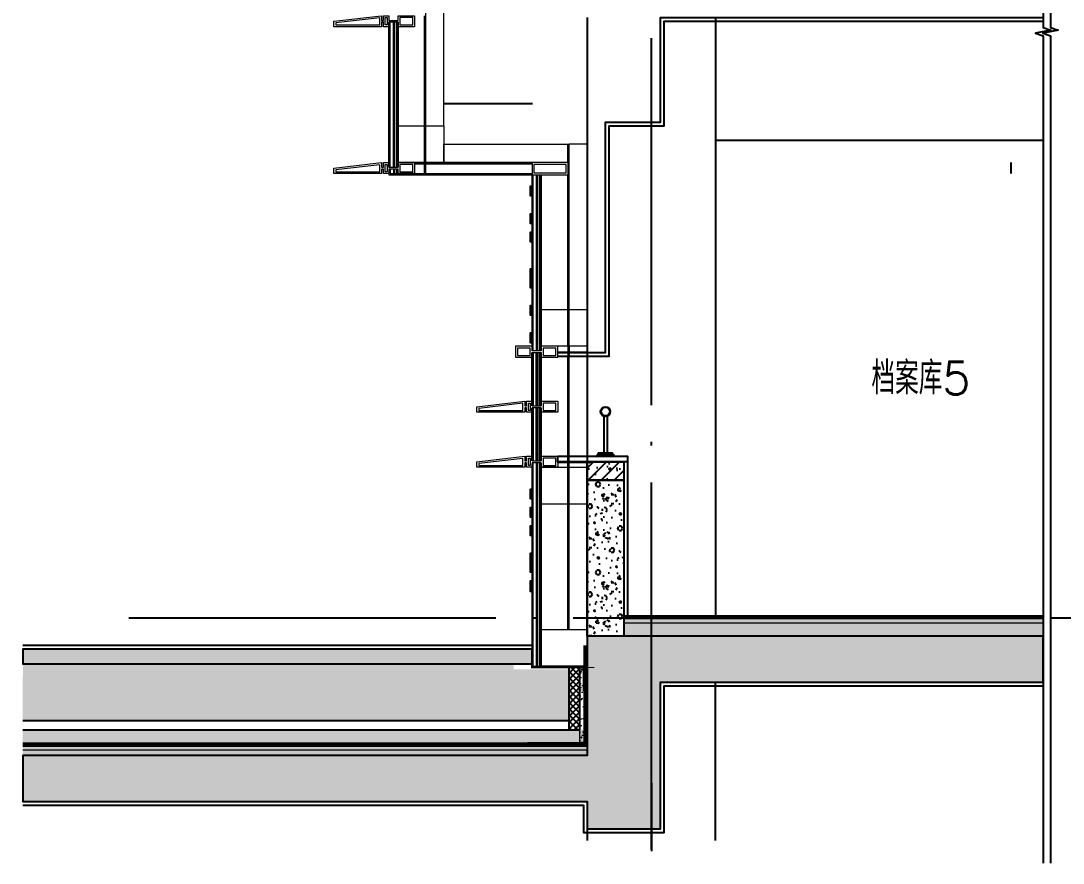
# Model space of a CAD drawing. Extents: x 1147314 to 1218578, y -272074 to -241968.
# Drawn here: x 1163368 to 1169047, y -270853 to -266264 of the extents above; entities that cross this region are included whole.
import ezdxf

# ---------------------------------------------------------------- set-up
doc = ezdxf.new("R2010")
doc.units = 0
doc.header["$LTSCALE"] = 1000
doc.header["$MEASUREMENT"] = 0
for name, pattern in [('230303生产综合楼-平面图_t8$0$DOTE', [2.42, 2, -0.2, 0.02, -0.2]), ('__DASH', [0.35, 0.25, -0.1]), ('DASHED', [0.75, 0.5, -0.25])]:
    doc.linetypes.add(name, pattern=pattern)
for name, color, linetype in [('A-DOOR-FIRE', 4, 'Continuous'), ('A-SECT-SURF', 6, 'Continuous'), ('A-看线', 115, 'Continuous'), ('AXIS', 3, 'Continuous'), ('DIM_SYMB', 3, 'Continuous'), ('DOTE', 1, 'Continuous'), ('LAYER1', 6, 'Continuous'), ('LY_MC_section A', 140, 'Continuous'), ('PUB_HATCH', 8, 'Continuous'), ('PUB_TEXT', 7, 'Continuous'), ('S_SURFACE', 6, 'Continuous'), ('SURFACE', 6, 'Continuous'), ('WALL', 255, 'Continuous'), ('吊顶', 183, 'Continuous'), ('墙身保温', 21, 'Continuous'), ('墙身抹灰', 6, 'Continuous')]:
    doc.layers.add(name, color=color, linetype=linetype)
for name, color, linetype, lineweight in [('A-WALL-INSL', 241, 'Continuous', 0), ('WALL-CURT-GLAZ', 120, 'Continuous', 0), ('WALL-CURT-METL', 211, 'Continuous', 0), ('墙身分层线', 253, 'Continuous', 18)]:
    doc.layers.add(name, color=color, linetype=linetype, lineweight=lineweight)
doc.styles.add('_TCH_DIM', font='SIMPLEX', dxfattribs={"bigfont": 'GBCBIG'})

# ---------------------------------------------------------------- blocks, each defined once
blk = doc.blocks.new('A$C42b86bd6')
at = {"layer": 'A-看线'}
for points in [[(286, 0), (286, -60)], [(290, 0), (290, -60)]]:
    blk.add_lwpolyline(points, dxfattribs=at)
at = {"layer": 'WALL-CURT-METL'}
for points in [[(230, -60), (230, 0), (140, 0), (140, -25), (90, -25), (90, 0), (0, 0), (0, -60), (90, -60), (90, -35), (140, -35), (140, -60)], [(80, -25), (80, -10), (10, -10), (10, -50), (80, -50)], [(220, -50), (220, -10), (150, -10), (150, -35), (150, -50)]]:
    blk.add_lwpolyline(points, close=True, dxfattribs=at)
blk = doc.blocks.new('A$C827e71c0')
at = {"layer": 'A-DOOR-FIRE'}
blk.add_blockref('A$C42b86bd6', (-90, 0), dxfattribs=at)
blk = doc.blocks.new('A$C37e4a2ef')
at = {"layer": 'A-看线'}
for points in [[(196, -60), (196, 0)], [(200, -60), (200, 0)]]:
    blk.add_lwpolyline(points, dxfattribs=at)
at = {"layer": 'WALL-CURT-METL'}
for points in [[(140, -60), (50, -60), (50, -35), (0, -35), (0, -60), (-30, -60), (-30, -35), (-40, -35), (-40, -60), (-300, -60), (-300, -30), (-40, 0), (-40, -25), (-30, -25), (-30, 0), (0, 0), (0, -25), (50, -25), (50, 0), (140, 0)], [(-50, -50), (-50, -11.2), (-290, -38.9), (-290, -50)], [(-20, -10), (-10, -10), (-10, -50), (-20, -50)], [(130, -25), (130, -10), (60, -10), (60, -50), (130, -50)]]:
    blk.add_lwpolyline(points, close=True, dxfattribs=at)
blk = doc.blocks.new('A$C38d1714a')
at = {"layer": 'A-WALL-INSL'}
blk.add_lwpolyline([(0, 0), (250, 0), (250, -200), (0, -200)], close=True, dxfattribs=at)
blk = doc.blocks.new('A$C7aab0e27')
at = {"layer": 'A-DOOR-FIRE'}
blk.add_blockref('A$C37e4a2ef', (0, 0), dxfattribs=at)
blk = doc.blocks.new('A$C63d57547')
at = {"layer": 'PUB_HATCH'}
h = blk.add_hatch(dxfattribs=at)
h.set_pattern_fill('钢筋混凝土', color=256, scale=20, style=0)
h.set_pattern_definition([(45, (-1186157.08, 270830.23), (-35.355339, 35.355339), []), (50, (-1186157.08, 270830.23), (143.452037, -12.550427), [15, -165]), (355, (-1186157.08, 270830.23), (-27.750267, 150.438427), [12, -132]), (100.4514, (-1186145.13, 270829.18), (115.701876, 137.887908), [12.748038, -140.228422]), (46.1842, (-1186157.08, 270870.23), (213.44821, -33.103803), [22.5, -247.5]), (96.6356, (-1186139.3, 270867.47), (186.93254, 194.823574), [19.122058, -210.3426]), (351.1842, (-1186157.08, 270870.23), (186.93239, 194.82372), [18, -198]), (21, (-1186137.08, 270860.23), (119.38141, -80.523778), [15, -165]), (326, (-1186137.08, 270860.23), (48.663066, 145.030009), [12, -132]), (71.4514, (-1186127.13, 270853.52), (168.044526, 64.5061), [12.748038, -140.228422]), (37.5, (-1186157.08, 270830.23), (2.431971, 66.5787708), [0, -130.4, 0, -134, 0, -132.5]), (7.5, (-1186157.08, 270830.23), (52.6139075, 78.8823424), [0, -76.4, 0, -127.4, 0, -50.5]), (327.5, (-1186201.68, 270830.23), (106.7644872, -4.5109743), [0, -50, 0, -156, 0, -207]), (317.5, (-1186221.68, 270830.23), (116.637234, 20.0209965), [0, -65, 0, -103.6, 0, -147])])
h.paths.add_polyline_path([(300, -1050), (700, -1050), (700, -250), (2785.2, -250), (2785.2, 0), (550, 0), (300, 0), (300, -650), (-2775, -650), (-2775, -900), (300, -900)])
at = {"layer": 'WALL'}
blk.add_lwpolyline([(300, -1050), (700, -1050), (700, -250), (2785.2, -250), (2785.2, 0), (550, 0), (300, 0), (300, -650), (-2775, -650), (-2775, -900), (300, -900)], close=True, dxfattribs=at)
blk = doc.blocks.new('A$C239653f4')
at = {"layer": '墙身分层线', "const_width": 5}
for points in [[(0, 25), (0, -25)], [(0, 0), (50, 0)]]:
    blk.add_lwpolyline(points, dxfattribs=at)

msp = doc.modelspace()

# ---------------------------------------------------------------- hatches: boundary and pattern name
at = {"layer": 'LAYER1'}
h = msp.add_hatch(dxfattribs=at)
h.set_pattern_fill('AR-SAND', color=8, scale=20, style=0)
h.set_pattern_definition([(37.5, (4467.04, 1400), (-1.6000313, 48.9413237), [0, -38.608, 0, -43.18, 0, -41.275]), (7.5, (4467.04, 1400), (44.9523283, 71.68251), [0, -20.828, 0, -34.798, 0, -13.335]), (327.5, (4435.8, 1400), (79.099237, 0.1437185), [0, -12.7, 0, -45.72, 0, -59.69]), (317.5, (4435.8, 1400), (76.3556452, 22.2929323), [0, -6.35, 0, -29.972, 0, -34.29])])
h.paths.add_polyline_path([(1163379.2, -269766), (1163378.1, -270076.1), (1166373.2, -270076), (1166373.2, -269796.1), (1166053.8, -269796.1), (1166052.5, -269767.1), (1163379.2, -269765.1)])
at = {"layer": 'PUB_HATCH'}
h = msp.add_hatch(dxfattribs=at)
h.set_pattern_fill('钢筋混凝土', color=256, scale=20, style=0)
h.set_pattern_definition([(45, (-1038943.66, 100902.185), (-35.3553391, 35.3553391), []), (50, (-1038943.66, 100902.18), (143.4520365, -12.550427), [15, -165]), (355, (-1038943.66, 100902.18), (-27.750267, 150.438427), [12, -132]), (100.4514, (-1038931.7, 100901.14), (115.701876, 137.887908), [12.748038, -140.228422]), (46.1842, (-1038943.66, 100942.18), (213.44821, -33.103803), [22.5, -247.5]), (96.6356, (-1038925.87, 100939.43), (186.932541, 194.823574), [19.122058, -210.3426]), (351.1842, (-1038943.66, 100942.18), (186.93239, 194.82372), [18, -198]), (21, (-1038923.66, 100932.18), (119.3814104, -80.523778), [15, -165]), (326, (-1038923.66, 100932.18), (48.663066, 145.030009), [12, -132]), (71.4514, (-1038913.71, 100925.47), (168.044526, 64.506099), [12.748038, -140.228422]), (37.5, (-1038943.66, 100902.185), (2.4319711, 66.5787708), [0, -130.4, 0, -134, 0, -132.5]), (7.5, (-1038943.66, 100902.185), (52.6139075, 78.8823424), [0, -76.4, 0, -127.4, 0, -50.5]), (327.5, (-1038988.26, 100902.185), (106.7644872, -4.5109743), [0, -50, 0, -156, 0, -207]), (317.5, (-1039008.26, 100902.185), (116.637234, 20.0209965), [0, -65, 0, -103.6, 0, -147])])
h.paths.add_polyline_path([(1166453.1, -268666), (1166653.2, -268666), (1166653.2, -268766), (1166453.1, -268766)])
h = msp.add_hatch(dxfattribs=at)
h.set_pattern_fill('加气混凝土', color=256, scale=20, style=0)
h.set_pattern_definition([(0, (-1038872.86, 100428.98), (120, 240), [0, -240]), (0, (-1039013.26, 100396.58), (120, 240), [0, -240]), (0, (-1038935.26, 100394.18), (120, 240), [0, -240]), (0, (-1038850.06, 100464.98), (120, 240), [0, -240]), (0, (-1038949.66, 100382.18), (120, 240), [0, -240]), (0, (-1038826.06, 100616.18), (120, 240), [0, -240]), (0, (-1038899.26, 100596.98), (120, 240), [0, -240]), (0, (-1038860.86, 100566.98), (120, 240), [0, -240]), (0, (-1039056.46, 100562.18), (120, 240), [0, -240]), (0, (-1038938.86, 100551.38), (120, 240), [0, -240]), (0, (-1038984.46, 100490.18), (120, 240), [0, -240]), (0, (-1038982.06, 100400.18), (120, 240), [0, -240]), (0, (-1038892.06, 100390.58), (120, 240), [0, -240]), (0, (-1038826.06, 100496.18), (120, 240), [0, -240]), (0, (-1039050.46, 100458.98), (120, 240), [0, -240]), (0, (-1039030.06, 100499.78), (120, 240), [0, -240]), (0, (-1038936.46, 100482.98), (120, 240), [0, -240]), (0, (-1038970.06, 100448.18), (120, 240), [0, -240]), (0, (-1038989.26, 100527.38), (120, 240), [0, -240]), (0, (-1038959.26, 100617.38), (120, 240), [0, -240]), (0, (-1039040.86, 100408.58), (120, 240), [0, -240]), (0, (-1038908.86, 100568.18), (120, 240), [0, -240]), (0, (-1039020.46, 100571.78), (120, 240), [0, -240]), (0, (-1039039.66, 100602.98), (120, 240), [0, -240]), (130.601294, (-1038840.799, 100541.042), (-599.99999337, 720.00000315), [10.536622, -4414.8444]), (18.4349488, (-1038857.942, 100545.613), (599.9999978, 239.9999982), [10.842096, -1507.05116]), (90, (-1038857.94, 100535.33), (120, 240), [10.285714, -469.71426]), (161.565051, (-1038847.656, 100531.9), (-600.000003, 239.9999821), [10.842096, -1507.05116]), (53.1301023, (-1038847.656, 100531.9), (120.0000002, 239.9999999), [11.428572, -1188.5714]), (135, (-1038838.51, 100409.61), (-120.0000145, 239.9999838), [9.697464, -669.12504]), (45, (-1038852.23, 100409.61), (119.9999992, 239.999999), [9.697464, -669.12504]), (135, (-1038845.37, 100402.76), (-120.0000145, 239.9999838), [9.697464, -669.12504]), (45, (-1038845.37, 100402.76), (119.9999992, 239.999999), [9.697464, -669.12504]), (116.565051, (-1038953.94, 100570.76), (-2e-05, 479.999987), [12.77753, -255.5506]), (180, (-1038959.66, 100582.18), (-120, 240), [13.714286, -226.2857]), (63.434949, (-1038979.09, 100570.76), (1e-06, 479.999998), [12.77753, -255.5506]), (116.565051, (-1038973.37, 100559.33), (-2e-05, 479.999987), [12.77753, -255.5506]), (0, (-1038973.37, 100559.33), (120, 240), [13.714286, -226.2857]), (63.434949, (-1038959.66, 100559.33), (1e-06, 479.999998), [12.77753, -255.5506]), (107.102728, (-1038863.6565, 100489.6135), (-359.999986237, 1200.000001936), [15.544538, -6513.161]), (143.972626, (-1038868.228, 100504.47), (-2279.9999711, 1679.9999981), [15.544538, -3248.808]), (180, (-1038880.8, 100513.61), (-120, 240), [14.857142, -225.14284]), (36.0273733, (-1038908.228, 100504.47), (2279.99998315, 1679.99998189), [15.544538, -3248.808]), (71.5650511, (-1038912.8, 100490.756), (360.00000185, 1199.99999793), [14.456126, -1503.43712]), (107.102728, (-1038908.228, 100475.899), (-359.999986237, 1200.000001936), [15.544538, -6513.161]), (143.972626, (-1038895.656, 100466.756), (-2279.9999711, 1679.9999981), [15.544538, -3248.808]), (0, (-1038895.66, 100466.76), (120, 240), [14.857142, -225.14284]), (36.0273733, (-1038880.8, 100466.756), (2279.99998315, 1679.99998189), [15.544538, -3248.808]), (71.5650511, (-1038868.228, 100475.9), (360.00000185, 1199.99999793), [14.456126, -1503.43712]), (150.255118, (-1038861.37, 100601.613), (-360.00000085, 239.99999703), [9.214008, -1925.72784]), (90, (-1038869.37, 100597.04), (120, 240), [9.142858, -470.8571]), (29.7448813, (-1038869.37, 100597.042), (360.0000002, 239.99999888), [9.214008, -1925.72784]), (116.565051, (-1038917.37, 100431.33), (-2e-05, 479.999987), [12.77753, -255.5506]), (168.690067, (-1038923.085, 100442.756), (-1080.0000008, 239.99999398), [11.654902, -2435.8742]), (41.1859251, (-1038943.656, 100437.042), (2999.999981823, 2639.999976915), [12.148738, -5090.3208]), (90, (-1038943.66, 100425.61), (120, 240), [11.428572, -468.5714]), (138.814074, (-1038934.514, 100417.613), (-2999.999946676, 2640.000016815), [12.148738, -5090.3208]), (16.6992442, (-1038934.514, 100417.613), (3959.999970207, 1199.99998743), [11.93178, -4999.415]), (60.9453959, (-1038923.085, 100421.042), (119.99999968, 239.99999788), [11.766434, -4930.1358]), (109.983106, (-1039017.942, 100531.899), (-600.00000226, 1679.999995554), [13.3768, -5604.879]), (155.556045, (-1039022.514, 100544.471), (-1560.000005946, 719.99998504), [13.809194, -5786.0526]), (24.4439547, (-1039047.656, 100544.471), (1560.00000078, 719.999996537), [13.809194, -5786.0526]), (70.0168934, (-1039052.228, 100531.899), (600.00000181, 1679.99999583), [13.3768, -5604.879]), (109.983106, (-1039047.656, 100519.328), (-600.00000226, 1679.999995554), [13.3768, -5604.879]), (160.016893, (-1039035.085, 100514.756), (-600.00000035, 239.99998907), [13.3768, -2795.751]), (19.9831065, (-1039035.085, 100514.756), (599.9999967, 239.99999962), [13.3768, -2795.751]), (70.0168934, (-1039022.514, 100519.328), (600.00000181, 1679.99999583), [13.3768, -5604.879]), (122.005383, (-1038928.8, 100510.185), (-120.0000161, 239.99998775), [10.781693, -2253.3736]), (18.4349488, (-1038944.8, 100515.9), (599.9999978, 239.9999982), [10.842096, -1507.05116]), (90, (-1038944.8, 100505.61), (120, 240), [10.285714, -469.71426]), (161.565051, (-1038934.514, 100502.185), (-600.000003, 239.9999821), [10.842096, -1507.05116]), (54.4623222, (-1038934.514, 100502.185), (839.99999878, 1199.9999982), [9.831228, -4119.2846]), (116.565051, (-1038998.51, 100451.9), (-2e-05, 479.999987), [12.77753, -255.5506]), (180, (-1039004.23, 100463.33), (-120, 240), [12.571428, -227.42856]), (59.0362434, (-1039023.656, 100451.9), (120.0000004, 239.99999884), [13.32789, -2785.5288]), (120.963756, (-1039016.8, 100440.47), (-120.0000164, 239.99998898), [13.32789, -2785.5288]), (0, (-1039016.8, 100440.47), (120, 240), [12.571428, -227.42856]), (63.434949, (-1039004.23, 100440.47), (1e-06, 479.999998), [12.77753, -255.5506])])
h.paths.add_polyline_path([(1166453.1, -268766), (1166653.2, -268766), (1166653.2, -269616), (1166453.1, -269616)])
h = msp.add_hatch(dxfattribs=at)
h.set_pattern_fill('混凝土', color=256, scale=8, style=0)
h.set_pattern_definition([(50, (4467.04, 1250), (57.3808146, -5.0201708), [6, -66]), (355, (4467.04, 1250), (-11.1001067, 60.1753707), [4.8, -52.8]), (100.4514, (4471.823, 1249.58), (46.2807505, 55.1551634), [5.0992152, -56.091369]), (46.1842, (4467.04, 1266), (85.379284, -13.241521), [9, -99]), (96.6356, (4474.16, 1264.9), (74.7730164, 77.9294297), [7.648823, -84.13704]), (351.1842, (4467.04, 1266), (74.7729556, 77.929488), [7.2, -79.2]), (21, (4475.04, 1262), (47.7525642, -32.2095113), [6, -66]), (326, (4475.04, 1262), (19.4652266, 58.0120036), [4.8, -52.8]), (71.4514, (4479.02, 1259.316), (67.2178103, 25.8024397), [5.0992152, -56.091369]), (37.5, (4467.042, 1250), (0.97278843, 26.6315083), [0, -52.16, 0, -53.6, 0, -53]), (7.5, (4467.042, 1250), (21.045563, 31.55293695), [0, -30.56, 0, -50.96, 0, -20.2]), (327.5, (4449.202, 1250), (42.7057949, -1.80438974), [0, -20, 0, -62.4, 0, -82.8]), (317.5, (4441.2, 1250), (46.6548935, 8.0083986), [0, -26, 0, -41.44, 0, -58.8])])
h.paths.add_polyline_path([(1166153.2, -269686.1), (1163378.1, -269686.1), (1163378.1, -269766.1), (1166153.2, -269766.1)])
h = msp.add_hatch(dxfattribs=at)
h.set_pattern_fill('混凝土', color=256, scale=8, style=0)
h.set_pattern_definition([(50, (-9178.39, 440.783), (57.3808146, -5.0201708), [6, -66]), (355, (-9178.39, 440.78), (-11.1001067, 60.1753707), [4.8, -52.8]), (100.4514, (-9173.61, 440.364), (46.2807505, 55.1551634), [5.0992152, -56.091369]), (46.1842, (-9178.39, 456.78), (85.379284, -13.241521), [9, -99]), (96.6356, (-9171.274, 455.68), (74.7730164, 77.9294297), [7.648823, -84.13704]), (351.1842, (-9178.39, 456.78), (74.7729556, 77.929488), [7.2, -79.2]), (21, (-9170.39, 452.783), (47.7525642, -32.2095113), [6, -66]), (326, (-9170.39, 452.78), (19.4652266, 58.0120036), [4.8, -52.8]), (71.4514, (-9166.41, 450.1), (67.2178103, 25.8024397), [5.0992152, -56.091369]), (37.5, (-9178.39, 440.783), (0.97278843, 26.6315083), [0, -52.16, 0, -53.6, 0, -53]), (7.5, (-9178.39, 440.783), (21.045563, 31.55293695), [0, -30.56, 0, -50.96, 0, -20.2]), (327.5, (-9196.23, 440.783), (42.7057949, -1.80438974), [0, -20, 0, -62.4, 0, -82.8]), (317.5, (-9204.23, 440.783), (46.6548935, 8.0083986), [0, -26, 0, -41.44, 0, -58.8])])
h.paths.add_polyline_path([(1163378.1, -270126.1), (1163378.1, -270196.1), (1166433.2, -270196), (1166433.2, -270126)])
h = msp.add_hatch(dxfattribs=at)
h.set_pattern_fill('加气混凝土', color=256, scale=8)
h.set_pattern_definition([(0, (-23008.87, 1866.53), (48, 96), [0, -96]), (0, (-23065.03, 1853.57), (48, 96), [0, -96]), (0, (-23033.83, 1852.61), (48, 96), [0, -96]), (0, (-22999.75, 1880.93), (48, 96), [0, -96]), (0, (-23039.59, 1847.81), (48, 96), [0, -96]), (0, (-22990.15, 1941.41), (48, 96), [0, -96]), (0, (-23019.43, 1933.73), (48, 96), [0, -96]), (0, (-23004.07, 1921.73), (48, 96), [0, -96]), (0, (-23082.31, 1919.81), (48, 96), [0, -96]), (0, (-23035.27, 1915.49), (48, 96), [0, -96]), (0, (-23053.51, 1891.01), (48, 96), [0, -96]), (0, (-23052.55, 1855.01), (48, 96), [0, -96]), (0, (-23016.55, 1851.17), (48, 96), [0, -96]), (0, (-22990.15, 1893.41), (48, 96), [0, -96]), (0, (-23079.91, 1878.53), (48, 96), [0, -96]), (0, (-23071.75, 1894.85), (48, 96), [0, -96]), (0, (-23034.31, 1888.13), (48, 96), [0, -96]), (0, (-23047.75, 1874.21), (48, 96), [0, -96]), (0, (-23055.43, 1905.89), (48, 96), [0, -96]), (0, (-23043.43, 1941.89), (48, 96), [0, -96]), (0, (-23076.07, 1858.37), (48, 96), [0, -96]), (0, (-23023.27, 1922.21), (48, 96), [0, -96]), (0, (-23067.91, 1923.65), (48, 96), [0, -96]), (0, (-23075.59, 1936.13), (48, 96), [0, -96]), (130.601294, (-22996.043, 1911.3553), (-239.99999735, 288.00000126), [4.214649, -1765.93776]), (18.4349488, (-23002.9, 1913.184), (239.99999911, 95.9999993), [4.3368384, -602.820464]), (90, (-23002.9, 1909.07), (48, 96), [4.1142854, -187.885704]), (161.565051, (-22998.786, 1907.698), (-240.0000012, 95.99999284), [4.3368384, -602.820464]), (53.1301023, (-22998.786, 1907.698), (48.0000001, 95.99999995), [4.571429, -475.42856]), (135, (-22995.13, 1858.784), (-48.0000058, 95.9999935), [3.8789856, -267.650016]), (45, (-23000.615, 1858.784), (47.9999997, 95.9999996), [3.8789856, -267.650016]), (135, (-22997.872, 1856.04), (-48.0000058, 95.9999935), [3.8789856, -267.650016]), (45, (-22997.872, 1856.04), (47.9999997, 95.9999996), [3.8789856, -267.650016]), (116.565051, (-23041.3, 1923.24), (-8.4e-06, 191.999995), [5.111012, -102.22024]), (180, (-23043.59, 1927.81), (-48, 96), [5.4857146, -90.51428]), (63.434949, (-23051.36, 1923.24), (4e-07, 191.999999), [5.111012, -102.22024]), (116.565051, (-23049.07, 1918.67), (-8.4e-06, 191.999995), [5.111012, -102.22024]), (0, (-23049.07, 1918.67), (48, 96), [5.4857146, -90.51428]), (63.434949, (-23043.59, 1918.67), (4e-07, 191.999999), [5.111012, -102.22024]), (107.102728, (-23005.186, 1890.784), (-143.999994495, 480.000000774), [6.217815, -2605.2644]), (143.972626, (-23007.0146, 1896.727), (-911.99998844, 671.99999924), [6.217815, -1299.5232]), (180, (-23012.04, 1900.38), (-48, 96), [5.942857, -90.057136]), (36.0273733, (-23023.0146, 1896.727), (911.99999326, 671.999992756), [6.217815, -1299.5232]), (71.5650511, (-23024.843, 1891.241), (144.00000074, 479.99999917), [5.7824506, -601.374848]), (107.102728, (-23023.0146, 1885.298), (-143.999994495, 480.000000774), [6.217815, -2605.2644]), (143.972626, (-23017.986, 1881.641), (-911.99998844, 671.99999924), [6.217815, -1299.5232]), (0, (-23017.99, 1881.64), (48, 96), [5.942857, -90.057136]), (36.0273733, (-23012.043, 1881.641), (911.99999326, 671.999992756), [6.217815, -1299.5232]), (71.5650511, (-23007.015, 1885.298), (144.00000074, 479.99999917), [5.7824506, -601.374848]), (150.255118, (-23004.272, 1935.584), (-144.00000034, 95.99999881), [3.685603, -770.291136]), (90, (-23007.47, 1933.755), (48, 96), [3.657143, -188.34284]), (29.7448813, (-23007.472, 1933.755), (144.00000008, 95.99999955), [3.685603, -770.291136]), (116.565051, (-23026.67, 1867.47), (-8.4e-06, 191.999995), [5.111012, -102.22024]), (168.690067, (-23028.957, 1872.041), (-432.00000032, 95.99999759), [4.661961, -974.34968]), (41.1859251, (-23037.186, 1869.7553), (1199.99999273, 1055.999990766), [4.859495, -2036.12832]), (90, (-23037.186, 1865.184), (48, 96), [4.571429, -187.42856]), (138.814074, (-23033.529, 1861.984), (-1199.99997867, 1056.000006726), [4.859495, -2036.12832]), (16.6992442, (-23033.529, 1861.984), (1583.999988083, 479.999994972), [4.772712, -1999.766]), (60.9453959, (-23028.9574, 1863.3553), (47.999999873, 95.99999915), [4.706574, -1972.05432]), (109.983106, (-23066.9003, 1907.698), (-240.000000904, 671.999998222), [5.35072, -2241.9516]), (155.556045, (-23068.729, 1912.7267), (-624.000002379, 287.999994016), [5.523678, -2314.42104]), (24.4439547, (-23078.786, 1912.7267), (624.000000311, 287.999998615), [5.523678, -2314.42104]), (70.0168934, (-23080.6146, 1907.698), (240.000000724, 671.999998333), [5.35072, -2241.9516]), (109.983106, (-23078.786, 1902.6696), (-240.000000904, 671.999998222), [5.35072, -2241.9516]), (160.016893, (-23073.7574, 1900.841), (-240.00000014, 95.999995627), [5.35072, -1118.3004]), (19.9831065, (-23073.7574, 1900.841), (239.99999868, 95.99999985), [5.35072, -1118.3004]), (70.0168934, (-23068.729, 1902.6696), (240.000000724, 671.999998333), [5.35072, -2241.9516]), (122.005383, (-23031.243, 1899.012), (-48.00000644, 95.9999951), [4.312677, -901.34944]), (18.4349488, (-23037.643, 1901.298), (239.99999911, 95.9999993), [4.3368384, -602.820464]), (90, (-23037.643, 1897.184), (48, 96), [4.1142854, -187.885704]), (161.565051, (-23033.529, 1895.812), (-240.0000012, 95.99999284), [4.3368384, -602.820464]), (54.4623222, (-23033.529, 1895.8125), (335.999999513, 479.99999928), [3.932491, -1647.71384]), (116.565051, (-23059.13, 1875.7), (-8.4e-06, 191.999995), [5.111012, -102.22024]), (180, (-23061.41, 1880.27), (-48, 96), [5.028571, -90.971424]), (59.0362434, (-23069.186, 1875.698), (48.000000156, 95.999999534), [5.3311565, -1114.21152]), (120.963756, (-23066.443, 1871.127), (-48.00000656, 95.99999559), [5.3311565, -1114.21152]), (0, (-23066.44, 1871.13), (48, 96), [5.028571, -90.971424]), (63.434949, (-23061.415, 1871.13), (4e-07, 191.999999), [5.111012, -102.22024])])
h.paths.add_polyline_path([(1166453.2, -270236.1), (1166453.2, -270216.1), (1163378.1, -270216), (1163378.1, -270236)])
h = msp.add_hatch(dxfattribs=at)
h.set_pattern_fill('加气混凝土', color=256, scale=8)
h.set_pattern_definition([(0, (-23008.87, 1836.53), (48, 96), [0, -96]), (0, (-23065.03, 1823.57), (48, 96), [0, -96]), (0, (-23033.83, 1822.61), (48, 96), [0, -96]), (0, (-22999.75, 1850.93), (48, 96), [0, -96]), (0, (-23039.59, 1817.81), (48, 96), [0, -96]), (0, (-22990.15, 1911.41), (48, 96), [0, -96]), (0, (-23019.43, 1903.73), (48, 96), [0, -96]), (0, (-23004.07, 1891.73), (48, 96), [0, -96]), (0, (-23082.31, 1889.81), (48, 96), [0, -96]), (0, (-23035.27, 1885.49), (48, 96), [0, -96]), (0, (-23053.51, 1861.01), (48, 96), [0, -96]), (0, (-23052.55, 1825.01), (48, 96), [0, -96]), (0, (-23016.55, 1821.17), (48, 96), [0, -96]), (0, (-22990.15, 1863.41), (48, 96), [0, -96]), (0, (-23079.91, 1848.53), (48, 96), [0, -96]), (0, (-23071.75, 1864.85), (48, 96), [0, -96]), (0, (-23034.31, 1858.13), (48, 96), [0, -96]), (0, (-23047.75, 1844.21), (48, 96), [0, -96]), (0, (-23055.43, 1875.89), (48, 96), [0, -96]), (0, (-23043.43, 1911.89), (48, 96), [0, -96]), (0, (-23076.07, 1828.37), (48, 96), [0, -96]), (0, (-23023.27, 1892.21), (48, 96), [0, -96]), (0, (-23067.91, 1893.65), (48, 96), [0, -96]), (0, (-23075.59, 1906.13), (48, 96), [0, -96]), (130.601294, (-22996.043, 1881.355), (-239.99999735, 288.00000126), [4.214649, -1765.93776]), (18.4349488, (-23002.9, 1883.183), (239.99999911, 95.9999993), [4.3368384, -602.820464]), (90, (-23002.9, 1879.07), (48, 96), [4.1142854, -187.885704]), (161.565051, (-22998.786, 1877.698), (-240.0000012, 95.99999284), [4.3368384, -602.820464]), (53.1301023, (-22998.786, 1877.698), (48.0000001, 95.99999995), [4.571429, -475.42856]), (135, (-22995.13, 1828.783), (-48.0000058, 95.9999935), [3.8789856, -267.650016]), (45, (-23000.615, 1828.783), (47.9999997, 95.9999996), [3.8789856, -267.650016]), (135, (-22997.872, 1826.04), (-48.0000058, 95.9999935), [3.8789856, -267.650016]), (45, (-22997.872, 1826.04), (47.9999997, 95.9999996), [3.8789856, -267.650016]), (116.565051, (-23041.3, 1893.24), (-8.4e-06, 191.999995), [5.111012, -102.22024]), (180, (-23043.59, 1897.81), (-48, 96), [5.4857146, -90.51428]), (63.434949, (-23051.36, 1893.24), (4e-07, 191.999999), [5.111012, -102.22024]), (116.565051, (-23049.07, 1888.67), (-8.4e-06, 191.999995), [5.111012, -102.22024]), (0, (-23049.07, 1888.67), (48, 96), [5.4857146, -90.51428]), (63.434949, (-23043.59, 1888.67), (4e-07, 191.999999), [5.111012, -102.22024]), (107.102728, (-23005.186, 1860.7834), (-143.999994495, 480.000000774), [6.217815, -2605.2644]), (143.972626, (-23007.0146, 1866.726), (-911.99998844, 671.99999924), [6.217815, -1299.5232]), (180, (-23012.04, 1870.38), (-48, 96), [5.942857, -90.057136]), (36.0273733, (-23023.0146, 1866.726), (911.99999326, 671.999992756), [6.217815, -1299.5232]), (71.5650511, (-23024.843, 1861.24), (144.00000074, 479.99999917), [5.7824506, -601.374848]), (107.102728, (-23023.0146, 1855.2977), (-143.999994495, 480.000000774), [6.217815, -2605.2644]), (143.972626, (-23017.986, 1851.6405), (-911.99998844, 671.99999924), [6.217815, -1299.5232]), (0, (-23017.99, 1851.64), (48, 96), [5.942857, -90.057136]), (36.0273733, (-23012.043, 1851.6405), (911.99999326, 671.999992756), [6.217815, -1299.5232]), (71.5650511, (-23007.015, 1855.298), (144.00000074, 479.99999917), [5.7824506, -601.374848]), (150.255118, (-23004.272, 1905.583), (-144.00000034, 95.99999881), [3.685603, -770.291136]), (90, (-23007.47, 1903.755), (48, 96), [3.657143, -188.34284]), (29.7448813, (-23007.472, 1903.755), (144.00000008, 95.99999955), [3.685603, -770.291136]), (116.565051, (-23026.67, 1837.47), (-8.4e-06, 191.999995), [5.111012, -102.22024]), (168.690067, (-23028.9575, 1842.041), (-432.00000032, 95.99999759), [4.661961, -974.34968]), (41.1859251, (-23037.186, 1839.755), (1199.99999273, 1055.999990766), [4.859495, -2036.12832]), (90, (-23037.186, 1835.183), (48, 96), [4.571429, -187.42856]), (138.814074, (-23033.529, 1831.9834), (-1199.99997867, 1056.000006726), [4.859495, -2036.12832]), (16.6992442, (-23033.529, 1831.9834), (1583.999988083, 479.999994972), [4.772712, -1999.766]), (60.9453959, (-23028.9575, 1833.355), (47.999999873, 95.99999915), [4.706574, -1972.05432]), (109.983106, (-23066.9004, 1877.6977), (-240.000000904, 671.999998222), [5.35072, -2241.9516]), (155.556045, (-23068.729, 1882.7263), (-624.000002379, 287.999994016), [5.523678, -2314.42104]), (24.4439547, (-23078.786, 1882.7263), (624.000000311, 287.999998615), [5.523678, -2314.42104]), (70.0168934, (-23080.6146, 1877.6977), (240.000000724, 671.999998333), [5.35072, -2241.9516]), (109.983106, (-23078.786, 1872.669), (-240.000000904, 671.999998222), [5.35072, -2241.9516]), (160.016893, (-23073.7575, 1870.8405), (-240.00000014, 95.999995627), [5.35072, -1118.3004]), (19.9831065, (-23073.7575, 1870.8405), (239.99999868, 95.99999985), [5.35072, -1118.3004]), (70.0168934, (-23068.729, 1872.669), (240.000000724, 671.999998333), [5.35072, -2241.9516]), (122.005383, (-23031.243, 1869.012), (-48.00000644, 95.9999951), [4.312677, -901.34944]), (18.4349488, (-23037.643, 1871.298), (239.99999911, 95.9999993), [4.3368384, -602.820464]), (90, (-23037.643, 1867.183), (48, 96), [4.1142854, -187.885704]), (161.565051, (-23033.529, 1865.812), (-240.0000012, 95.99999284), [4.3368384, -602.820464]), (54.4623222, (-23033.529, 1865.812), (335.999999513, 479.99999928), [3.932491, -1647.71384]), (116.565051, (-23059.13, 1845.7), (-8.4e-06, 191.999995), [5.111012, -102.22024]), (180, (-23061.41, 1850.27), (-48, 96), [5.028571, -90.971424]), (59.0362434, (-23069.186, 1845.698), (48.000000156, 95.999999534), [5.3311565, -1114.21152]), (120.963756, (-23066.443, 1841.126), (-48.00000656, 95.99999559), [5.3311565, -1114.21152]), (0, (-23066.44, 1841.13), (48, 96), [5.028571, -90.971424]), (63.434949, (-23061.415, 1841.13), (4e-07, 191.999999), [5.111012, -102.22024])])
h.paths.add_polyline_path([(1166453.2, -270266.1), (1166453.2, -270236.1), (1163378.1, -270236), (1163378.1, -270266)])
at = {"layer": '墙身保温'}
h = msp.add_hatch(dxfattribs=at)
h.set_pattern_fill('ANSI37', color=256, scale=15, style=0)
h.set_pattern_definition([(45, (-8106.998, 1430), (-16.83798023, 16.83798023), []), (135, (-8106.998, 1430), (-16.83798023, -16.83798023), [])])
h.paths.add_polyline_path([(1166413.2, -270126), (1166413.2, -269906.1), (1166413.2, -269906.1), (1166413.2, -269786.1), (1166353.2, -269786.1), (1166353.2, -269966.1), (1166353.2, -270126)])
at = {"layer": '墙身分层线'}
h = msp.add_hatch(dxfattribs=at)
h.set_pattern_fill('混凝土', color=256, scale=10)
h.set_pattern_definition([(50, (-17686.95, -1023.41), (71.7260183, -6.2752135), [7.5, -82.5]), (355, (-17686.95, -1023.41), (-13.8751334, 75.2192134), [6, -66]), (100.4514, (-17680.97, -1023.935), (57.850938, 68.9439542), [6.374019, -70.114211]), (46.1842, (-17686.95, -1003.41), (106.724105, -16.5519014), [11.25, -123.75]), (96.6356, (-17678.05, -1004.79), (93.466271, 97.411787), [9.561029, -105.1713]), (351.1842, (-17686.95, -1003.41), (93.466195, 97.41186), [9, -99]), (21, (-17676.95, -1008.41), (59.6907052, -40.261889), [7.5, -82.5]), (326, (-17676.95, -1008.41), (24.331533, 72.5150045), [6, -66]), (71.4514, (-17671.97, -1011.77), (84.022263, 32.2530497), [6.374019, -70.114211]), (37.5, (-17686.948, -1023.412), (1.21598553, 33.2893854), [0, -65.2, 0, -67, 0, -66.25]), (7.5, (-17686.948, -1023.41), (26.3069537, 39.4411712), [0, -38.2, 0, -63.7, 0, -25.25]), (327.5, (-17709.248, -1023.412), (53.3822436, -2.2554872), [0, -25, 0, -78, 0, -103.5]), (317.5, (-17719.248, -1023.41), (58.318617, 10.0104982), [0, -32.5, 0, -51.8, 0, -73.5])])
h.paths.add_polyline_path([(1166413.2, -269780.1), (1166453.2, -269780.1), (1166453.2, -270196), (1166413.2, -270196)])

# ---------------------------------------------------------------- linework, layer by layer
at = {"layer": 'A-SECT-SURF'}
msp.add_line((1166653.2, -269516), (1168938.4, -269516), dxfattribs=at)
at = {"layer": 'A-WALL-INSL'}
for points in [[(1165573.4, -266166), (1165573.4, -266836), (1165673.4, -266836), (1165673.4, -266166), (1165673.4, -265246), (1165573.4, -265246)], [(1165673.4, -266936.1), (1166349.2, -266936.1), (1166349.2, -267036.1), (1165673.4, -267036.1)], [(1166353.2, -266966.1), (1166353.2, -267836.1), (1166453.1, -267836.1), (1166453.1, -266966.1), (1166453.1, -266936.1), (1166353.2, -266936.1)], [(1166353.2, -268896.1), (1166353.2, -269580.1), (1166453.1, -269580.1), (1166453.1, -268896.1), (1166453.1, -268896.1), (1166353.2, -268896.1)]]:
    msp.add_lwpolyline(points, close=True, dxfattribs=at)
at = {"layer": 'A-看线'}
for p, q in [((1166155.9, -266716), (1165676.1, -266716)), ((1167153.2, -270728.8), (1167153.2, -269866))]:
    msp.add_line(p, q, dxfattribs=at)
for points in [[(1165417.4, -267061), (1165417.4, -266271)], [(1165423.4, -267061), (1165423.4, -266271)], [(1166453.1, -266246), (1166453.1, -269516)], [(1167153.2, -266246), (1167153.2, -269516)], [(1165569.4, -267036), (1165569.4, -266296)], [(1165573.4, -267036), (1165573.4, -266296)], [(1166349.2, -267036.1), (1166349.2, -266936.1)], [(1166353.2, -267036.1), (1166353.2, -266936.1)], [(1168938.4, -266916), (1167153.2, -266916)], [(1168764.2, -267096), (1168764.2, -267036)], [(1165417.4, -267071), (1165417.4, -267096)], [(1166197.2, -268061.1), (1166197.2, -267102)], [(1166203.2, -268061.1), (1166203.2, -267102)], [(1166349.2, -268036.1), (1166349.2, -267102)], [(1166353.2, -268036.1), (1166353.2, -267096.1)], [(1166197.2, -268361.1), (1166197.2, -268071.1)], [(1166203.2, -268361.1), (1166203.2, -268071.1)], [(1166349.2, -268336.1), (1166349.2, -268096.1)], [(1166353.2, -268336.1), (1166353.2, -268096.1)], [(1166197.2, -268661.1), (1166197.2, -268371.1)], [(1166203.2, -268661.1), (1166203.2, -268371.1)], [(1166349.2, -268636.1), (1166349.2, -268396.1)], [(1166353.2, -268636.1), (1166353.2, -268396.1)], [(1166197.2, -269780.1), (1166197.2, -268671.1)], [(1166203.2, -269774.1), (1166203.2, -268671.1)], [(1166349.2, -269580.1), (1166349.2, -268696.1)], [(1166353.2, -269416.1), (1166353.2, -268696.1)], [(1166453.2, -270516), (1166453.2, -270728.8)]]:
    msp.add_lwpolyline(points, dxfattribs=at)
at = {"layer": 'AXIS'}
msp.add_line((1166803.2, -270417.4), (1166803.2, -270787.9), dxfattribs=at)
at = {"layer": 'DOTE', "linetype": '230303生产综合楼-平面图_t8$0$DOTE'}
for points in [[(1166803.2, -270777.9), (1166803.2, -261436)], [(1163956.8, -269516), (1171925.9, -269516)]]:
    msp.add_lwpolyline(points, dxfattribs=at)
at = {"layer": 'LY_MC_section A', "color": 41}
for points in [[(1166153.2, -267166), (1166143.2, -267166), (1166143.2, -267216), (1166153.2, -267216)], [(1166153.2, -267166), (1166143.2, -267166), (1166143.2, -267216), (1166153.2, -267216)], [(1166153.2, -267316), (1166143.2, -267316), (1166143.2, -267366), (1166153.2, -267366)], [(1166153.2, -267316), (1166143.2, -267316), (1166143.2, -267366), (1166153.2, -267366)], [(1166153.2, -267416), (1166143.2, -267416), (1166143.2, -267466), (1166153.2, -267466)], [(1166153.2, -267416), (1166143.2, -267416), (1166143.2, -267466), (1166153.2, -267466)], [(1166153.2, -267616), (1166143.2, -267616), (1166143.2, -267716), (1166153.2, -267716)], [(1166153.2, -267616), (1166143.2, -267616), (1166143.2, -267716), (1166153.2, -267716)], [(1166153.2, -267816), (1166143.2, -267816), (1166143.2, -267866), (1166153.2, -267866)], [(1166153.2, -267816), (1166143.2, -267816), (1166143.2, -267866), (1166153.2, -267866)], [(1166153.2, -267966), (1166143.2, -267966), (1166143.2, -268016), (1166153.2, -268016)], [(1166153.2, -267966), (1166143.2, -267966), (1166143.2, -268016), (1166153.2, -268016)], [(1166153.2, -268816.1), (1166143.2, -268816.1), (1166143.2, -268866.1), (1166153.2, -268866.1)], [(1166153.2, -268916.1), (1166143.2, -268916.1), (1166143.2, -268966.1), (1166153.2, -268966.1)], [(1166153.2, -269016.1), (1166143.2, -269016.1), (1166143.2, -269066.1), (1166153.2, -269066.1)], [(1166153.2, -269166.1), (1166143.2, -269166.1), (1166143.2, -269266.1), (1166153.2, -269266.1)], [(1166153.2, -269316.1), (1166143.2, -269316.1), (1166143.2, -269371.1), (1166153.2, -269371.1)]]:
    msp.add_lwpolyline(points, close=True, dxfattribs=at)
at = {"layer": 'LY_MC_section A'}
for points in [[(1166153.2, -268361.1), (1166153.2, -268071.1)], [(1166159.2, -268361.1), (1166159.2, -268071.1)], [(1166178.2, -268361.1), (1166178.2, -268071.1)], [(1166184.2, -268361.1), (1166184.2, -268071.1)], [(1166153.2, -268661.1), (1166153.2, -268371.1)], [(1166159.2, -268661.1), (1166159.2, -268371.1)], [(1166178.2, -268661.1), (1166178.2, -268371.1)], [(1166184.2, -268661.1), (1166184.2, -268371.1)]]:
    msp.add_lwpolyline(points, dxfattribs=at)
at = {"layer": 'S_SURFACE', "color": 2, "linetype": '__DASH', "ltscale": 0.1, "const_width": 10}
msp.add_lwpolyline([(1166153.2, -269686.1), (1166153.2, -269786.1), (1166433.2, -269786.1), (1166433.2, -269916.1)], dxfattribs=at)
at = {"layer": 'SURFACE'}
for points in [[(1166673.4, -268666), (1166673.4, -269506)], [(1166153.2, -269666.1), (1163378.1, -269666.1)]]:
    msp.add_lwpolyline(points, dxfattribs=at)
at = {"layer": 'SURFACE', "linetype": 'DASHED', "ltscale": 0.1}
msp.add_lwpolyline([(1166443.2, -269666.1, 20, 20, 0), (1166443.2, -270206, 20, 20, 0), (1163378.1, -270206.1, 0, 0, 0)], format="xyseb", dxfattribs=at)
at = {"layer": 'WALL'}
for points in [[(1166453.1, -268666), (1166653.2, -268666), (1166653.2, -268766), (1166453.1, -268766)], [(1166453.1, -268766), (1166653.2, -268766), (1166653.2, -269616), (1166453.1, -269616)], [(1166153.2, -269686.1), (1163378.1, -269686.1), (1163378.1, -269686.1), (1163378.1, -269766.1), (1163378.1, -269766.1), (1166153.2, -269766.1)]]:
    msp.add_lwpolyline(points, close=True, dxfattribs=at)
at = {"layer": 'WALL', "color": 9, "const_width": 5}
msp.add_lwpolyline([(1166453.1, -269166.1), (1166453.2, -269666.1)], dxfattribs=at)
at = {"layer": 'WALL'}
for points in [[(1166453.1, -269516), (1166453.1, -270216), (1163378.1, -270216.1)], [(1166413.2, -270126), (1166413.2, -269906.1), (1166413.2, -269906.1), (1166413.2, -269786.1), (1166353.2, -269786.1), (1166353.2, -269966.1), (1166353.2, -269966.1), (1166353.2, -270126), (1166413.2, -270126)], [(1163378.1, -270076.1), (1166353.2, -270076.1)], [(1163378.1, -270126.1), (1166413.2, -270126.1)]]:
    msp.add_lwpolyline(points, dxfattribs=at)
at = {"layer": 'WALL-CURT-GLAZ'}
for p, q in [((1165373.4, -267061), (1165373.4, -266271)), ((1165379.4, -267061), (1165379.4, -266271)), ((1165398.4, -267061), (1165398.4, -266271)), ((1165404.4, -267061), (1165404.4, -266271)), ((1166153.2, -268061.1), (1166153.2, -267102)), ((1166159.2, -268061.1), (1166159.2, -267102)), ((1166178.2, -268061.1), (1166178.2, -267102)), ((1166184.2, -268061.1), (1166184.2, -267102)), ((1166153.2, -269786.1), (1166153.2, -268677.1)), ((1166159.2, -269780.1), (1166159.2, -268671.1)), ((1166178.2, -269780.1), (1166178.2, -268671.1)), ((1166184.2, -269780.1), (1166184.2, -268671.1))]:
    msp.add_line(p, q, dxfattribs=at)
for points in [[(1166453.1, -268066.1), (1166453.1, -266936.1)], [(1165513.4, -267036), (1166153.2, -267036.1)], [(1165513.4, -267042.1), (1166153.2, -267042.1)], [(1165373.4, -267071), (1165373.4, -267072), (1165373.4, -267102), (1166153.2, -267102)], [(1165379.4, -267071), (1165379.4, -267072), (1165379.4, -267096), (1166153.2, -267096)], [(1165398.4, -267071), (1165398.4, -267096)], [(1165404.4, -267071), (1165404.4, -267096)], [(1166453.1, -268066.1), (1166453.2, -268071.1), (1166293.2, -268071.1), (1166293.2, -268066.1), (1166453.1, -268066.1)], [(1166153.2, -269780.1), (1166433.2, -269780.1)], [(1166153.2, -269786.1), (1166433.2, -269786.1)]]:
    msp.add_lwpolyline(points, dxfattribs=at)
msp.add_lwpolyline([(1166292.9, -268666), (1166453.1, -268666), (1166453.1, -268671), (1166292.9, -268671)], close=True, dxfattribs=at)
at = {"layer": 'WALL-CURT-METL'}
for points in [[(1166153.2, -267102), (1166349.2, -267102), (1166349.2, -267036.1), (1166153.2, -267036.1)], [(1166163.2, -267092), (1166339.2, -267092), (1166339.2, -267046.1), (1166163.2, -267046.1)]]:
    msp.add_lwpolyline(points, close=True, dxfattribs=at)
at = {"layer": '吊顶'}
for points in [[(1166544.2, -268417.5), (1166544.2, -268636)], [(1166562.2, -268417.5), (1166562.2, -268636)]]:
    msp.add_lwpolyline(points, dxfattribs=at)
for points in [[(1166596.5, -268636), (1166509.8, -268636), (1166509.8, -268626.8), (1166596.5, -268626.8)], [(1166590.1, -268626.8), (1166515.2, -268626.8), (1166515.2, -268617.6), (1166590.1, -268617.6)]]:
    msp.add_lwpolyline(points, close=True, dxfattribs=at)
for radius in [26.5, 23.5]:
    msp.add_circle((1166553.2, -268392.5), radius, dxfattribs=at)
at = {"layer": '墙身分层线'}
msp.add_lwpolyline([(1166413.2, -269780.1), (1166453.2, -269780.1), (1166453.2, -270196), (1166413.2, -270196)], close=True, dxfattribs=at)
at = {"layer": '墙身分层线', "const_width": 5}
msp.add_lwpolyline([(1163378.1, -270196.1), (1166433.2, -270196)], dxfattribs=at)
at = {"layer": '墙身分层线'}
for points in [[(1163378.1, -270216.1), (1166453.2, -270216)], [(1163378.1, -270236.1), (1166453.2, -270236)]]:
    msp.add_lwpolyline(points, dxfattribs=at)
at = {"layer": '墙身抹灰'}
msp.add_lwpolyline([(1166293.4, -268636), (1166673.4, -268636), (1166673.4, -268666), (1166293.4, -268666)], close=True, dxfattribs=at)

# ---------------------------------------------------------------- block references
at = {"layer": 'A-DOOR-FIRE'}
for name, p in [('A$C7aab0e27', (1165373.4, -266236)), ('A$C37e4a2ef', (1165373.4, -267036)), ('A$C37e4a2ef', (1166153.2, -268336.1)), ('A$C37e4a2ef', (1166153.2, -268636.1))]:
    msp.add_blockref(name, p, dxfattribs=at)
at = {"layer": 'LY_MC_section A'}
msp.add_blockref('A$C827e71c0', (1166153.2, -268036.1), dxfattribs=at)
at = {"layer": 'SURFACE'}
for p in [(1165423.4, -266836), (1166203.1, -267836.1), (1166203.1, -268696.1), (1166203.2, -269580.1)]:
    msp.add_blockref('A$C38d1714a', p, dxfattribs=at)
at = {"layer": 'WALL'}
msp.add_blockref('A$C239653f4', (1166443.2, -269786.1), dxfattribs=at)

# ---------------------------------------------------------------- texts
at = {"layer": 'PUB_TEXT', "style": '_TCH_DIM'}
msp.add_text('档案库5', height=178.72, dxfattribs=at).set_placement((1168002.6, -268299.4))

# ---------------------------------------------------------------- next in the draw order: wipeouts: each hides what was drawn before it
msp.add_wipeout([(1168978.4, -261333.4), (1168978.4, -270852.7), (1168938.4, -270852.7), (1168938.4, -261333.4)]).dxf.layer = 'DIM_SYMB'

# ---------------------------------------------------------------- next in the draw order: hatches: boundary and pattern name
at = {"layer": 'PUB_HATCH'}
h = msp.add_hatch(dxfattribs=at)
h.set_pattern_fill('加气混凝土', color=256, scale=10, style=0)
h.set_pattern_definition([(0, (15296.16, -49010.13), (60, 120), [0, -120]), (0, (15225.96, -49026.33), (60, 120), [0, -120]), (0, (15264.96, -49027.53), (60, 120), [0, -120]), (0, (15307.56, -48992.13), (60, 120), [0, -120]), (0, (15257.76, -49033.53), (60, 120), [0, -120]), (0, (15319.56, -48916.53), (60, 120), [0, -120]), (0, (15282.96, -48926.13), (60, 120), [0, -120]), (0, (15302.16, -48941.13), (60, 120), [0, -120]), (0, (15204.36, -48943.53), (60, 120), [0, -120]), (0, (15263.16, -48948.93), (60, 120), [0, -120]), (0, (15240.36, -48979.53), (60, 120), [0, -120]), (0, (15241.56, -49024.53), (60, 120), [0, -120]), (0, (15286.56, -49029.33), (60, 120), [0, -120]), (0, (15319.56, -48976.53), (60, 120), [0, -120]), (0, (15207.36, -48995.13), (60, 120), [0, -120]), (0, (15217.56, -48974.73), (60, 120), [0, -120]), (0, (15264.36, -48983.13), (60, 120), [0, -120]), (0, (15247.56, -49000.53), (60, 120), [0, -120]), (0, (15237.96, -48960.93), (60, 120), [0, -120]), (0, (15252.96, -48915.93), (60, 120), [0, -120]), (0, (15212.16, -49020.33), (60, 120), [0, -120]), (0, (15278.16, -48940.53), (60, 120), [0, -120]), (0, (15222.36, -48938.73), (60, 120), [0, -120]), (0, (15212.76, -48923.13), (60, 120), [0, -120]), (130.601294, (15312.19, -48954.1034), (-299.999996686, 360.000001574), [5.268311, -2207.4222]), (18.4349488, (15303.618, -48951.818), (299.9999989, 119.9999991), [5.421048, -753.52558]), (90, (15303.62, -48956.96), (60, 120), [5.142857, -234.85713]), (161.565051, (15308.761, -48958.675), (-300.0000015, 119.99999105), [5.421048, -753.52558]), (53.1301023, (15308.761, -48958.675), (60.0000001, 119.99999994), [5.714286, -594.2857]), (135, (15313.333, -49019.818), (-60.0000073, 119.9999919), [4.848732, -334.56252]), (45, (15306.476, -49019.818), (59.9999996, 119.9999995), [4.848732, -334.56252]), (135, (15309.904, -49023.246), (-60.0000073, 119.9999919), [4.848732, -334.56252]), (45, (15309.904, -49023.246), (59.9999996, 119.9999995), [4.848732, -334.56252]), (116.565051, (15255.62, -48939.25), (-1e-05, 239.999993), [6.388765, -127.7753]), (180, (15252.76, -48933.53), (-60, 120), [6.857143, -113.14285]), (63.434949, (15243.05, -48939.25), (5e-07, 239.999999), [6.388765, -127.7753]), (116.565051, (15245.9, -48944.96), (-1e-05, 239.999993), [6.388765, -127.7753]), (0, (15245.9, -48944.96), (60, 120), [6.857143, -113.14285]), (63.434949, (15252.76, -48944.96), (5e-07, 239.999999), [6.388765, -127.7753]), (107.102728, (15300.7613, -48979.8177), (-179.999993118, 600.000000968), [7.772269, -3256.5805]), (143.972626, (15298.4755, -48972.389), (-1139.99998555, 839.99999905), [7.772269, -1624.404]), (180, (15292.19, -48967.82), (-60, 120), [7.428571, -112.57142]), (36.0273733, (15278.4755, -48972.389), (1139.999991575, 839.999990944), [7.772269, -1624.404]), (71.5650511, (15276.19, -48979.246), (180.00000092, 599.99999897), [7.228063, -751.71856]), (107.102728, (15278.4755, -48986.675), (-179.999993118, 600.000000968), [7.772269, -3256.5805]), (143.972626, (15284.761, -48991.246), (-1139.99998555, 839.99999905), [7.772269, -1624.404]), (0, (15284.76, -48991.25), (60, 120), [7.428571, -112.57142]), (36.0273733, (15292.19, -48991.246), (1139.999991575, 839.999990944), [7.772269, -1624.404]), (71.5650511, (15298.476, -48986.675), (180.00000092, 599.99999897), [7.228063, -751.71856]), (150.255118, (15301.904, -48923.818), (-180.00000043, 119.99999851), [4.607004, -962.86392]), (90, (15297.904, -48926.103), (60, 120), [4.571429, -235.42855]), (29.7448813, (15297.904, -48926.103), (180.0000001, 119.99999944), [4.607004, -962.86392]), (116.565051, (15273.9, -49008.96), (-1e-05, 239.999993), [6.388765, -127.7753]), (168.690067, (15271.047, -49003.246), (-540.0000004, 119.99999699), [5.827451, -1217.9371]), (41.1859251, (15260.761, -49006.1034), (1499.999990912, 1319.999988458), [6.074369, -2545.1604]), (90, (15260.76, -49011.82), (60, 120), [5.714286, -234.2857]), (138.814074, (15265.3327, -49015.8177), (-1499.999973338, 1320.000008407), [6.074369, -2545.1604]), (16.6992442, (15265.3327, -49015.8177), (1979.999985103, 599.999993716), [5.96589, -2499.7075]), (60.9453959, (15271.047, -49014.1034), (59.99999984, 119.999998939), [5.883217, -2465.0679]), (109.983106, (15223.6184, -48958.675), (-300.00000113, 839.999997777), [6.6884, -2802.4395]), (155.556045, (15221.3327, -48952.389), (-780.000002973, 359.99999252), [6.904597, -2893.0263]), (24.4439547, (15208.7613, -48952.389), (780.00000039, 359.999998268), [6.904597, -2893.0263]), (70.0168934, (15206.4756, -48958.675), (300.000000904, 839.999997916), [6.6884, -2802.4395]), (109.983106, (15208.7613, -48964.9605), (-300.00000113, 839.999997777), [6.6884, -2802.4395]), (160.016893, (15215.047, -48967.246), (-300.00000018, 119.99999453), [6.6884, -1397.8755]), (19.9831065, (15215.047, -48967.246), (299.99999835, 119.99999981), [6.6884, -1397.8755]), (70.0168934, (15221.3327, -48964.9605), (300.000000904, 839.999997916), [6.6884, -2802.4395]), (122.005383, (15268.19, -48969.532), (-60.00000805, 119.99999387), [5.390846, -1126.6868]), (18.4349488, (15260.19, -48966.675), (299.9999989, 119.9999991), [5.421048, -753.52558]), (90, (15260.19, -48971.82), (60, 120), [5.142857, -234.85713]), (161.565051, (15265.333, -48973.532), (-300.0000015, 119.99999105), [5.421048, -753.52558]), (54.4623222, (15265.333, -48973.532), (419.99999939, 599.9999991), [4.915614, -2059.6423]), (116.565051, (15233.33, -48998.67), (-1e-05, 239.999993), [6.388765, -127.7753]), (180, (15230.48, -48992.96), (-60, 120), [6.285714, -113.71428]), (59.0362434, (15220.761, -48998.675), (60.000000195, 119.99999942), [6.663946, -1392.7644]), (120.963756, (15224.19, -49004.389), (-60.0000082, 119.99999449), [6.663946, -1392.7644]), (0, (15224.19, -49004.39), (60, 120), [6.285714, -113.71428]), (63.434949, (15230.48, -49004.39), (5e-07, 239.999999), [6.388765, -127.7753])])
h.paths.add_polyline_path([(1168938.4, -269616), (1168938.4, -269546), (1166653.2, -269546), (1166653.2, -269616)])
h.paths.add_polyline_path([(1169282.9, -269616), (1169282.9, -269616), (1169082.9, -269616), (1169082.9, -269616)])
at = {"layer": '墙身分层线'}
h = msp.add_hatch(dxfattribs=at)
h.set_pattern_fill('混凝土', color=256, scale=10)
h.set_pattern_definition([(50, (15260.76, -48973.53), (71.7260183, -6.2752135), [7.5, -82.5]), (355, (15260.76, -48973.53), (-13.8751334, 75.2192134), [6, -66]), (100.4514, (15266.74, -48974.055), (57.850938, 68.9439542), [6.374019, -70.114211]), (46.1842, (15260.76, -48953.53), (106.724105, -16.5519014), [11.25, -123.75]), (96.6356, (15269.65, -48954.91), (93.466271, 97.411787), [9.561029, -105.1713]), (351.1842, (15260.76, -48953.53), (93.466195, 97.41186), [9, -99]), (21, (15270.76, -48958.53), (59.6907052, -40.261889), [7.5, -82.5]), (326, (15270.76, -48958.53), (24.331533, 72.5150045), [6, -66]), (71.4514, (15275.735, -48961.89), (84.022263, 32.2530497), [6.374019, -70.114211]), (37.5, (15260.76, -48973.532), (1.21598553, 33.2893854), [0, -65.2, 0, -67, 0, -66.25]), (7.5, (15260.76, -48973.532), (26.3069537, 39.4411712), [0, -38.2, 0, -63.7, 0, -25.25]), (327.5, (15238.46, -48973.532), (53.3822436, -2.2554872), [0, -25, 0, -78, 0, -103.5]), (317.5, (15228.46, -48973.53), (58.318617, 10.0104982), [0, -32.5, 0, -51.8, 0, -73.5])])
h.paths.add_polyline_path([(1168938.4, -269546), (1168938.4, -269516), (1166653.2, -269516), (1166653.2, -269546)])

# ---------------------------------------------------------------- next in the draw order: linework, layer by layer
at = {"layer": 'A-SECT-SURF'}
for points in [[(1166653.2, -269506), (1168938.4, -269506)], [(1166653.2, -269516), (1168938.4, -269516)]]:
    msp.add_lwpolyline(points, dxfattribs=at)
at = {"layer": 'DIM_SYMB'}
for points in [[(1168938.4, -261333.4), (1168938.4, -266299.8), (1168980.4, -266315.1), (1168896.4, -266329.9), (1168938.4, -266344.8), (1168938.4, -270852.7)], [(1168978.4, -261333.4), (1168978.4, -266299.8), (1169020.4, -266315.1), (1168936.4, -266329.9), (1168978.4, -266344.8), (1168978.4, -270852.7)]]:
    msp.add_lwpolyline(points, dxfattribs=at)
at = {"layer": 'SURFACE'}
msp.add_lwpolyline([(1163378.1, -270536.1), (1166433.2, -270536), (1166433.2, -270686), (1166873.2, -270686), (1166873.2, -269886), (1168938.4, -269886)], dxfattribs=at)
at = {"layer": '墙身分层线'}
for p, q in [((1168938.4, -269516), (1166653.2, -269516)), ((1168938.4, -269521), (1166653.2, -269521)), ((1168938.4, -269546), (1166653.2, -269546))]:
    msp.add_line(p, q, dxfattribs=at)
at = {"layer": '墙身抹灰'}
for points in [[(1166293.2, -268071.1), (1166553.2, -268071.1), (1166553.2, -266816), (1166853.2, -266816), (1166853.2, -266246), (1168940.8, -266246)], [(1166293.2, -268091.1), (1166573.2, -268091.1), (1166573.2, -266836), (1166873.2, -266836), (1166873.2, -266266), (1168940.8, -266266)]]:
    msp.add_lwpolyline(points, dxfattribs=at)

# ---------------------------------------------------------------- next in the draw order: block references
at = {"layer": '墙身分层线'}
msp.add_blockref('A$C63d57547', (1166153.2, -269616.1), dxfattribs=at)

doc.saveas('drawing.dxf')
